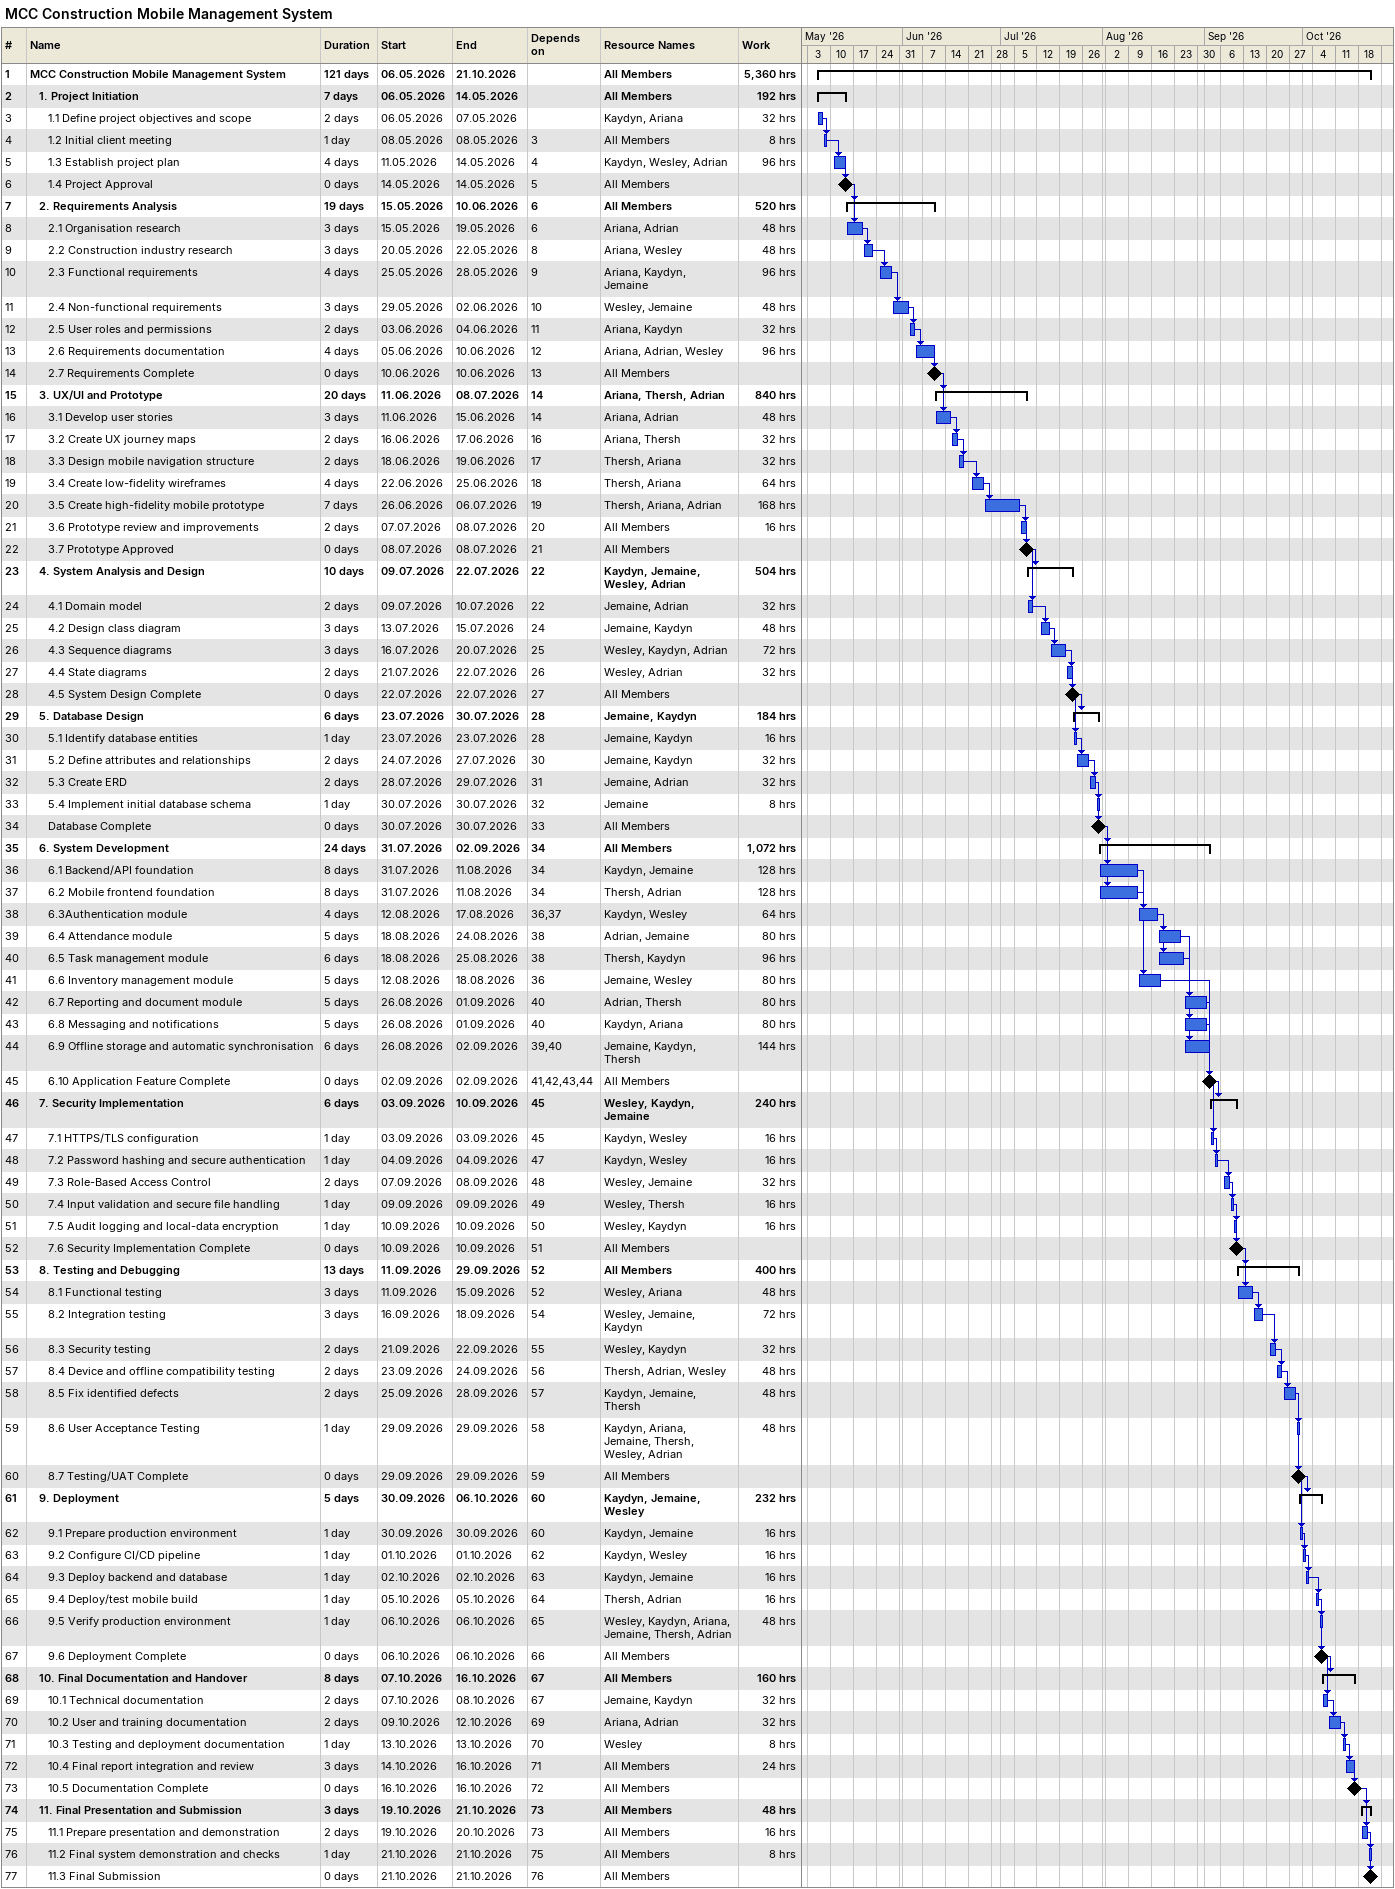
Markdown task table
MCC Construction Mobile Management System

| ID | Level | Task | Duration | Start | Finish | Predecessors | Resources | Work (h) |
|---|---|---|---|---|---|---|---|---|
| 1 | 1 | **MCC Construction Mobile Management System** | 121d | 2026-05-06 | 2026-10-21 |  | All Members | 5360 |
| 2 | 2 | **1. Project Initiation** | 7d | 2026-05-06 | 2026-05-14 |  | All Members | 192 |
| 3 | 3 | 1.1 Define project objectives and scope | 2d | 2026-05-06 | 2026-05-07 |  | Kaydyn, Ariana | 32 |
| 4 | 3 | 1.2 Initial client meeting | 1d | 2026-05-08 | 2026-05-08 | 3 | All Members | 8 |
| 5 | 3 | 1.3 Establish project plan | 4d | 2026-05-11 | 2026-05-14 | 4 | Kaydyn, Wesley, Adrian | 96 |
| 6 | 3 | 1.4 Project Approval | 0d | 2026-05-14 | 2026-05-14 | 5 | All Members |  |
| 7 | 2 | **2. Requirements Analysis** | 19d | 2026-05-15 | 2026-06-10 | 6 | All Members | 520 |
| 8 | 3 | 2.1 Organisation research | 3d | 2026-05-15 | 2026-05-19 | 6 | Ariana, Adrian | 48 |
| 9 | 3 | 2.2 Construction industry research | 3d | 2026-05-20 | 2026-05-22 | 8 | Ariana, Wesley | 48 |
| 10 | 3 | 2.3 Functional requirements | 4d | 2026-05-25 | 2026-05-28 | 9 | Ariana, Kaydyn, Jemaine | 96 |
| 11 | 3 | 2.4 Non-functional requirements | 3d | 2026-05-29 | 2026-06-02 | 10 | Wesley, Jemaine | 48 |
| 12 | 3 | 2.5 User roles and permissions | 2d | 2026-06-03 | 2026-06-04 | 11 | Ariana, Kaydyn | 32 |
| 13 | 3 | 2.6 Requirements documentation | 4d | 2026-06-05 | 2026-06-10 | 12 | Ariana, Adrian, Wesley | 96 |
| 14 | 3 | 2.7 Requirements Complete | 0d | 2026-06-10 | 2026-06-10 | 13 | All Members |  |
| 15 | 2 | **3. UX/UI and Prototype** | 20d | 2026-06-11 | 2026-07-08 | 14 | Ariana, Thersh, Adrian | 840 |
| 16 | 3 | 3.1 Develop user stories | 3d | 2026-06-11 | 2026-06-15 | 14 | Ariana, Adrian | 48 |
| 17 | 3 | 3.2 Create UX journey maps | 2d | 2026-06-16 | 2026-06-17 | 16 | Ariana, Thersh | 32 |
| 18 | 3 | 3.3 Design mobile navigation structure | 2d | 2026-06-18 | 2026-06-19 | 17 | Thersh, Ariana | 32 |
| 19 | 3 | 3.4 Create low-fidelity wireframes | 4d | 2026-06-22 | 2026-06-25 | 18 | Thersh, Ariana | 64 |
| 20 | 3 | 3.5 Create high-fidelity mobile prototype | 7d | 2026-06-26 | 2026-07-06 | 19 | Thersh, Ariana, Adrian | 168 |
| 21 | 3 | 3.6 Prototype review and improvements | 2d | 2026-07-07 | 2026-07-08 | 20 | All Members | 16 |
| 22 | 3 | 3.7 Prototype Approved | 0d | 2026-07-08 | 2026-07-08 | 21 | All Members |  |
| 23 | 2 | **4. System Analysis and Design** | 10d | 2026-07-09 | 2026-07-22 | 22 | Kaydyn, Jemaine, Wesley, Adrian | 504 |
| 24 | 3 | 4.1 Domain model | 2d | 2026-07-09 | 2026-07-10 | 22 | Jemaine, Adrian | 32 |
| 25 | 3 | 4.2 Design class diagram | 3d | 2026-07-13 | 2026-07-15 | 24 | Jemaine, Kaydyn | 48 |
| 26 | 3 | 4.3 Sequence diagrams | 3d | 2026-07-16 | 2026-07-20 | 25 | Wesley, Kaydyn, Adrian | 72 |
| 27 | 3 | 4.4 State diagrams | 2d | 2026-07-21 | 2026-07-22 | 26 | Wesley, Adrian | 32 |
| 28 | 3 | 4.5 System Design Complete | 0d | 2026-07-22 | 2026-07-22 | 27 | All Members |  |
| 29 | 2 | **5. Database Design** | 6d | 2026-07-23 | 2026-07-30 | 28 | Jemaine, Kaydyn | 184 |
| 30 | 3 | 5.1 Identify database entities | 1d | 2026-07-23 | 2026-07-23 | 28 | Jemaine, Kaydyn | 16 |
| 31 | 3 | 5.2 Define attributes and relationships | 2d | 2026-07-24 | 2026-07-27 | 30 | Jemaine, Kaydyn | 32 |
| 32 | 3 | 5.3 Create ERD | 2d | 2026-07-28 | 2026-07-29 | 31 | Jemaine, Adrian | 32 |
| 33 | 3 | 5.4 Implement initial database schema | 1d | 2026-07-30 | 2026-07-30 | 32 | Jemaine | 8 |
| 34 | 3 | Database Complete | 0d | 2026-07-30 | 2026-07-30 | 33 | All Members |  |
| 35 | 2 | **6. System Development** | 24d | 2026-07-31 | 2026-09-02 | 34 | All Members | 1072 |
| 36 | 3 | 6.1 Backend/API foundation | 8d | 2026-07-31 | 2026-08-11 | 34 | Kaydyn, Jemaine | 128 |
| 37 | 3 | 6.2 Mobile frontend foundation | 8d | 2026-07-31 | 2026-08-11 | 34 | Thersh, Adrian | 128 |
| 38 | 3 | 6.3Authentication module | 4d | 2026-08-12 | 2026-08-17 | 36, 37 | Kaydyn, Wesley | 64 |
| 39 | 3 | 6.4 Attendance module | 5d | 2026-08-18 | 2026-08-24 | 38 | Adrian, Jemaine | 80 |
| 40 | 3 | 6.5 Task management module | 6d | 2026-08-18 | 2026-08-25 | 38 | Thersh, Kaydyn | 96 |
| 41 | 3 | 6.6 Inventory management module | 5d | 2026-08-12 | 2026-08-18 | 36 | Jemaine, Wesley | 80 |
| 42 | 3 | 6.7 Reporting and document module | 5d | 2026-08-26 | 2026-09-01 | 40 | Adrian, Thersh | 80 |
| 43 | 3 | 6.8 Messaging and notifications | 5d | 2026-08-26 | 2026-09-01 | 40 | Kaydyn, Ariana | 80 |
| 44 | 3 | 6.9 Offline storage and automatic synchronisation | 6d | 2026-08-26 | 2026-09-02 | 39, 40 | Jemaine, Kaydyn, Thersh | 144 |
| 45 | 3 | 6.10 Application Feature Complete | 0d | 2026-09-02 | 2026-09-02 | 41, 42, 43, 44 | All Members |  |
| 46 | 2 | **7. Security Implementation** | 6d | 2026-09-03 | 2026-09-10 | 45 | Wesley, Kaydyn, Jemaine | 240 |
| 47 | 3 | 7.1 HTTPS/TLS configuration | 1d | 2026-09-03 | 2026-09-03 | 45 | Kaydyn, Wesley | 16 |
| 48 | 3 | 7.2 Password hashing and secure authentication | 1d | 2026-09-04 | 2026-09-04 | 47 | Kaydyn, Wesley | 16 |
| 49 | 3 | 7.3 Role-Based Access Control | 2d | 2026-09-07 | 2026-09-08 | 48 | Wesley, Jemaine | 32 |
| 50 | 3 | 7.4 Input validation and secure file handling | 1d | 2026-09-09 | 2026-09-09 | 49 | Wesley, Thersh | 16 |
| 51 | 3 | 7.5 Audit logging and local-data encryption | 1d | 2026-09-10 | 2026-09-10 | 50 | Wesley, Kaydyn | 16 |
| 52 | 3 | 7.6 Security Implementation Complete | 0d | 2026-09-10 | 2026-09-10 | 51 | All Members |  |
| 53 | 2 | **8. Testing and Debugging** | 13d | 2026-09-11 | 2026-09-29 | 52 | All Members | 400 |
| 54 | 3 | 8.1 Functional testing | 3d | 2026-09-11 | 2026-09-15 | 52 | Wesley, Ariana | 48 |
| 55 | 3 | 8.2 Integration testing | 3d | 2026-09-16 | 2026-09-18 | 54 | Wesley, Jemaine, Kaydyn | 72 |
| 56 | 3 | 8.3 Security testing | 2d | 2026-09-21 | 2026-09-22 | 55 | Wesley, Kaydyn | 32 |
| 57 | 3 | 8.4 Device and offline compatibility testing | 2d | 2026-09-23 | 2026-09-24 | 56 | Thersh, Adrian, Wesley | 48 |
| 58 | 3 | 8.5 Fix identified defects | 2d | 2026-09-25 | 2026-09-28 | 57 | Kaydyn, Jemaine, Thersh | 48 |
| 59 | 3 | 8.6 User Acceptance Testing | 1d | 2026-09-29 | 2026-09-29 | 58 | Kaydyn, Ariana, Jemaine, Thersh, Wesley, Adrian | 48 |
| 60 | 3 | 8.7 Testing/UAT Complete | 0d | 2026-09-29 | 2026-09-29 | 59 | All Members |  |
| 61 | 2 | **9. Deployment** | 5d | 2026-09-30 | 2026-10-06 | 60 | Kaydyn, Jemaine, Wesley | 232 |
| 62 | 3 | 9.1 Prepare production environment | 1d | 2026-09-30 | 2026-09-30 | 60 | Kaydyn, Jemaine | 16 |
| 63 | 3 | 9.2 Configure CI/CD pipeline | 1d | 2026-10-01 | 2026-10-01 | 62 | Kaydyn, Wesley | 16 |
| 64 | 3 | 9.3 Deploy backend and database | 1d | 2026-10-02 | 2026-10-02 | 63 | Kaydyn, Jemaine | 16 |
| 65 | 3 | 9.4 Deploy/test mobile build | 1d | 2026-10-05 | 2026-10-05 | 64 | Thersh, Adrian | 16 |
| 66 | 3 | 9.5 Verify production environment | 1d | 2026-10-06 | 2026-10-06 | 65 | Wesley, Kaydyn, Ariana, Jemaine, Thersh, Adrian | 48 |
| 67 | 3 | 9.6 Deployment Complete | 0d | 2026-10-06 | 2026-10-06 | 66 | All Members |  |
| 68 | 2 | **10. Final Documentation and Handover** | 8d | 2026-10-07 | 2026-10-16 | 67 | All Members | 160 |
| 69 | 3 | 10.1 Technical documentation | 2d | 2026-10-07 | 2026-10-08 | 67 | Jemaine, Kaydyn | 32 |
| 70 | 3 | 10.2 User and training documentation | 2d | 2026-10-09 | 2026-10-12 | 69 | Ariana, Adrian | 32 |
| 71 | 3 | 10.3 Testing and deployment documentation | 1d | 2026-10-13 | 2026-10-13 | 70 | Wesley | 8 |
| 72 | 3 | 10.4 Final report integration and review | 3d | 2026-10-14 | 2026-10-16 | 71 | All Members | 24 |
| 73 | 3 | 10.5 Documentation Complete | 0d | 2026-10-16 | 2026-10-16 | 72 | All Members |  |
| 74 | 2 | **11. Final Presentation and Submission** | 3d | 2026-10-19 | 2026-10-21 | 73 | All Members | 48 |
| 75 | 3 | 11.1 Prepare presentation and demonstration | 2d | 2026-10-19 | 2026-10-20 | 73 | All Members | 16 |
| 76 | 3 | 11.2 Final system demonstration and checks | 1d | 2026-10-21 | 2026-10-21 | 75 | All Members | 8 |
| 77 | 3 | 11.3 Final Submission | 0d | 2026-10-21 | 2026-10-21 | 76 | All Members |  |
